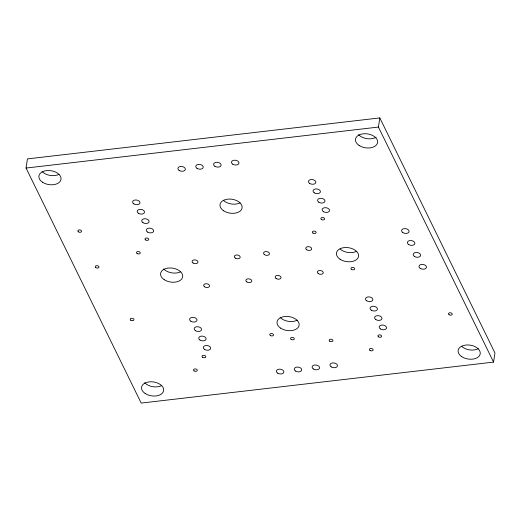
<?xml version="1.0" encoding="UTF-8"?>
<svg xmlns="http://www.w3.org/2000/svg" width="521" height="521" viewBox="0 0 521 521"><rect width="100%" height="100%" fill="white"/><g stroke="black" fill="none" stroke-linecap="round" stroke-linejoin="round"><path stroke-width="0.78" d="M26.05 168.055L27.437 158.898L379.809 117.915L494.95 352.945L493.563 362.102L141.191 403.085L26.05 168.055L378.428 127.072L493.563 362.102M378.428 127.072L379.809 117.915M297.146 320.213A11.169 7.027 8.6 0 1 280.161 317.419M180.696 271.76A11.169 7.027 8.6 0 1 163.711 268.966M240.122 202.851A11.169 7.027 8.6 0 1 223.711 200.624M356.572 251.304A11.169 7.027 8.6 0 1 340.161 249.077M478.239 348.744A11.169 7.027 8.6 0 1 461.827 346.517M161.666 385.566A11.169 7.027 8.6 0 1 144.682 382.772M59.029 174.32A11.169 7.027 8.6 0 1 42.045 171.526M376.169 137.179A11.169 7.027 8.6 0 1 358.617 134.705M133.806 203.874A3.725 2.345 8.6 0 0 139.902 203.17A3.725 2.345 8.6 0 0 135.141 199.999A3.725 2.345 8.6 0 0 133.806 203.874M375.823 319.555A3.725 2.345 8.6 0 0 381.919 318.852A3.725 2.345 8.6 0 0 377.158 315.68A3.725 2.345 8.6 0 0 375.823 319.555M142.93 222.656A3.725 2.345 8.6 0 0 149.019 221.946A3.725 2.345 8.6 0 0 144.265 218.781A3.725 2.345 8.6 0 0 142.93 222.656M280.656 328.145A11.169 7.027 8.6 0 0 298.93 326.022A11.169 7.027 8.6 0 0 284.661 316.521A11.169 7.027 8.6 0 0 280.656 328.145M164.206 279.692A11.169 7.027 8.6 0 0 182.487 277.569A11.169 7.027 8.6 0 0 168.211 268.068A11.169 7.027 8.6 0 0 164.206 279.692M223.633 210.79A11.169 7.027 8.6 0 0 241.913 208.66A11.169 7.027 8.6 0 0 227.638 199.165A11.169 7.027 8.6 0 0 223.633 210.79M340.083 259.243A11.169 7.027 8.6 0 0 358.357 257.113A11.169 7.027 8.6 0 0 344.088 247.612A11.169 7.027 8.6 0 0 340.083 259.243M461.749 356.683A11.169 7.027 8.6 0 0 480.03 354.554A11.169 7.027 8.6 0 0 465.761 345.058A11.169 7.027 8.6 0 0 461.749 356.683M145.177 393.498A11.169 7.027 8.6 0 0 163.451 391.375A11.169 7.027 8.6 0 0 149.182 381.873A11.169 7.027 8.6 0 0 145.177 393.498M42.54 182.252A11.169 7.027 8.6 0 0 60.814 180.129A11.169 7.027 8.6 0 0 46.545 170.627A11.169 7.027 8.6 0 0 42.54 182.252M359.112 145.437A11.169 7.027 8.6 0 0 377.393 143.308A11.169 7.027 8.6 0 0 363.124 133.812A11.169 7.027 8.6 0 0 359.112 145.437M78.456 231.871A1.889 1.192 8.6 0 0 81.55 231.513A1.889 1.192 8.6 0 0 79.133 229.904A1.889 1.192 8.6 0 0 78.456 231.871M95.838 267.644A1.889 1.192 8.6 0 0 98.931 267.286A1.889 1.192 8.6 0 0 96.515 265.677A1.889 1.192 8.6 0 0 95.838 267.644M351.551 269.396A1.889 1.192 8.6 0 0 354.645 269.038A1.889 1.192 8.6 0 0 352.229 267.429A1.889 1.192 8.6 0 0 351.551 269.396M270.406 335.524A1.889 1.192 8.6 0 0 273.505 335.166A1.889 1.192 8.6 0 0 271.083 333.557A1.889 1.192 8.6 0 0 270.406 335.524M291.174 339.405A1.889 1.192 8.6 0 0 294.267 339.047A1.889 1.192 8.6 0 0 291.851 337.439A1.889 1.192 8.6 0 0 291.174 339.405M130.843 320.265A1.889 1.192 8.6 0 0 133.936 319.901A1.889 1.192 8.6 0 0 131.52 318.292A1.889 1.192 8.6 0 0 130.843 320.265M329.806 341.209A1.889 1.192 8.6 0 0 332.899 340.851A1.889 1.192 8.6 0 0 330.483 339.243A1.889 1.192 8.6 0 0 329.806 341.209M449.095 314.743A1.889 1.192 8.6 0 0 452.189 314.378A1.889 1.192 8.6 0 0 449.773 312.769A1.889 1.192 8.6 0 0 449.095 314.743M204.642 286.843A2.976 1.876 8.6 0 0 209.514 286.276A2.976 1.876 8.6 0 0 205.71 283.743A2.976 1.876 8.6 0 0 204.642 286.843M246.85 281.939A2.976 1.876 8.6 0 0 251.728 281.373A2.976 1.876 8.6 0 0 247.918 278.839A2.976 1.876 8.6 0 0 246.85 281.939M318.324 273.623A2.976 1.876 8.6 0 0 323.202 273.056A2.976 1.876 8.6 0 0 319.393 270.523A2.976 1.876 8.6 0 0 318.324 273.623M276.117 278.533A2.976 1.876 8.6 0 0 280.988 277.967A2.976 1.876 8.6 0 0 277.185 275.433A2.976 1.876 8.6 0 0 276.117 278.533M193.057 263.001A2.976 1.876 8.6 0 0 197.928 262.434A2.976 1.876 8.6 0 0 194.125 259.901A2.976 1.876 8.6 0 0 193.057 263.001M235.264 258.09A2.976 1.876 8.6 0 0 240.135 257.524A2.976 1.876 8.6 0 0 236.332 254.99A2.976 1.876 8.6 0 0 235.264 258.09M306.739 249.774A2.976 1.876 8.6 0 0 311.617 249.207A2.976 1.876 8.6 0 0 307.807 246.674A2.976 1.876 8.6 0 0 306.739 249.774M264.531 254.684A2.976 1.876 8.6 0 0 269.403 254.118A2.976 1.876 8.6 0 0 265.599 251.584A2.976 1.876 8.6 0 0 264.531 254.684M420.2 268.341A3.784 2.384 8.6 0 0 426.386 267.625A3.784 2.384 8.6 0 0 421.554 264.407A3.784 2.384 8.6 0 0 420.2 268.341M414.403 256.417A3.784 2.384 8.6 0 0 420.597 255.7A3.784 2.384 8.6 0 0 415.765 252.483A3.784 2.384 8.6 0 0 414.403 256.417M408.614 244.492A3.784 2.384 8.6 0 0 414.801 243.776A3.784 2.384 8.6 0 0 409.968 240.559A3.784 2.384 8.6 0 0 408.614 244.492M402.818 232.568A3.784 2.384 8.6 0 0 409.011 231.852A3.784 2.384 8.6 0 0 404.179 228.634A3.784 2.384 8.6 0 0 402.818 232.568M277.595 373.108A3.784 2.384 8.6 0 0 283.782 372.391A3.784 2.384 8.6 0 0 278.95 369.174A3.784 2.384 8.6 0 0 277.595 373.108M295.466 371.03A3.784 2.384 8.6 0 0 301.652 370.314A3.784 2.384 8.6 0 0 296.82 367.097A3.784 2.384 8.6 0 0 295.466 371.03M196.977 168.329A3.784 2.384 8.6 0 0 203.17 167.612A3.784 2.384 8.6 0 0 198.332 164.395A3.784 2.384 8.6 0 0 196.977 168.329M179.107 170.406A3.784 2.384 8.6 0 0 185.3 169.69A3.784 2.384 8.6 0 0 180.468 166.473A3.784 2.384 8.6 0 0 179.107 170.406M313.336 368.953A3.784 2.384 8.6 0 0 319.523 368.236A3.784 2.384 8.6 0 0 314.691 365.019A3.784 2.384 8.6 0 0 313.336 368.953M331.2 366.875A3.784 2.384 8.6 0 0 337.393 366.152A3.784 2.384 8.6 0 0 332.561 362.935A3.784 2.384 8.6 0 0 331.2 366.875M232.718 164.174A3.784 2.384 8.6 0 0 238.905 163.451A3.784 2.384 8.6 0 0 234.072 160.234A3.784 2.384 8.6 0 0 232.718 164.174M214.847 166.251A3.784 2.384 8.6 0 0 221.034 165.528A3.784 2.384 8.6 0 0 216.202 162.311A3.784 2.384 8.6 0 0 214.847 166.251M371.265 310.171A3.725 2.345 8.6 0 0 377.354 309.461A3.725 2.345 8.6 0 0 372.6 306.296A3.725 2.345 8.6 0 0 371.265 310.171M314.241 192.809A3.725 2.345 8.6 0 0 320.337 192.099A3.725 2.345 8.6 0 0 315.576 188.934A3.725 2.345 8.6 0 0 314.241 192.809M195.388 330.627A3.725 2.345 8.6 0 0 201.484 329.917A3.725 2.345 8.6 0 0 196.723 326.752A3.725 2.345 8.6 0 0 195.388 330.627M138.365 213.265A3.725 2.345 8.6 0 0 144.46 212.555A3.725 2.345 8.6 0 0 139.706 209.39A3.725 2.345 8.6 0 0 138.365 213.265M318.806 202.2A3.725 2.345 8.6 0 0 324.896 201.49A3.725 2.345 8.6 0 0 320.141 198.325A3.725 2.345 8.6 0 0 318.806 202.2M199.947 340.011A3.725 2.345 8.6 0 0 206.042 339.308A3.725 2.345 8.6 0 0 201.288 336.136A3.725 2.345 8.6 0 0 199.947 340.011M366.699 300.78A3.725 2.345 8.6 0 0 372.795 300.07A3.725 2.345 8.6 0 0 368.041 296.905A3.725 2.345 8.6 0 0 366.699 300.78M309.682 183.425A3.725 2.345 8.6 0 0 315.772 182.715A3.725 2.345 8.6 0 0 311.017 179.55A3.725 2.345 8.6 0 0 309.682 183.425M190.829 321.236A3.725 2.345 8.6 0 0 196.918 320.526A3.725 2.345 8.6 0 0 192.164 317.361A3.725 2.345 8.6 0 0 190.829 321.236M380.389 328.946A3.725 2.345 8.6 0 0 386.478 328.237A3.725 2.345 8.6 0 0 381.724 325.071A3.725 2.345 8.6 0 0 380.389 328.946M323.365 211.585A3.725 2.345 8.6 0 0 329.461 210.881A3.725 2.345 8.6 0 0 324.7 207.71A3.725 2.345 8.6 0 0 323.365 211.585M204.512 349.402A3.725 2.345 8.6 0 0 210.601 348.692A3.725 2.345 8.6 0 0 205.847 345.527A3.725 2.345 8.6 0 0 204.512 349.402M147.489 232.04A3.725 2.345 8.6 0 0 153.584 231.337A3.725 2.345 8.6 0 0 148.824 228.165A3.725 2.345 8.6 0 0 147.489 232.04M370.014 350.431A1.889 1.192 8.6 0 0 373.108 350.073A1.889 1.192 8.6 0 0 370.692 348.464A1.889 1.192 8.6 0 0 370.014 350.431M378.52 336.846A1.889 1.192 8.6 0 0 381.613 336.488A1.889 1.192 8.6 0 0 379.197 334.879A1.889 1.192 8.6 0 0 378.52 336.846M312.997 233.076A1.889 1.192 8.6 0 0 316.091 232.711A1.889 1.192 8.6 0 0 313.675 231.103A1.889 1.192 8.6 0 0 312.997 233.076M321.496 219.491A1.889 1.192 8.6 0 0 324.59 219.126A1.889 1.192 8.6 0 0 322.173 217.518A1.889 1.192 8.6 0 0 321.496 219.491M194.138 370.887A1.889 1.192 8.6 0 0 197.238 370.529A1.889 1.192 8.6 0 0 194.821 368.92A1.889 1.192 8.6 0 0 194.138 370.887M202.643 357.302A1.889 1.192 8.6 0 0 205.736 356.944A1.889 1.192 8.6 0 0 203.32 355.335A1.889 1.192 8.6 0 0 202.643 357.302M137.121 253.532A1.889 1.192 8.6 0 0 140.214 253.167A1.889 1.192 8.6 0 0 137.798 251.558A1.889 1.192 8.6 0 0 137.121 253.532M145.619 239.94A1.889 1.192 8.6 0 0 148.713 239.582A1.889 1.192 8.6 0 0 146.297 237.973A1.889 1.192 8.6 0 0 145.619 239.94"/></g></svg>
